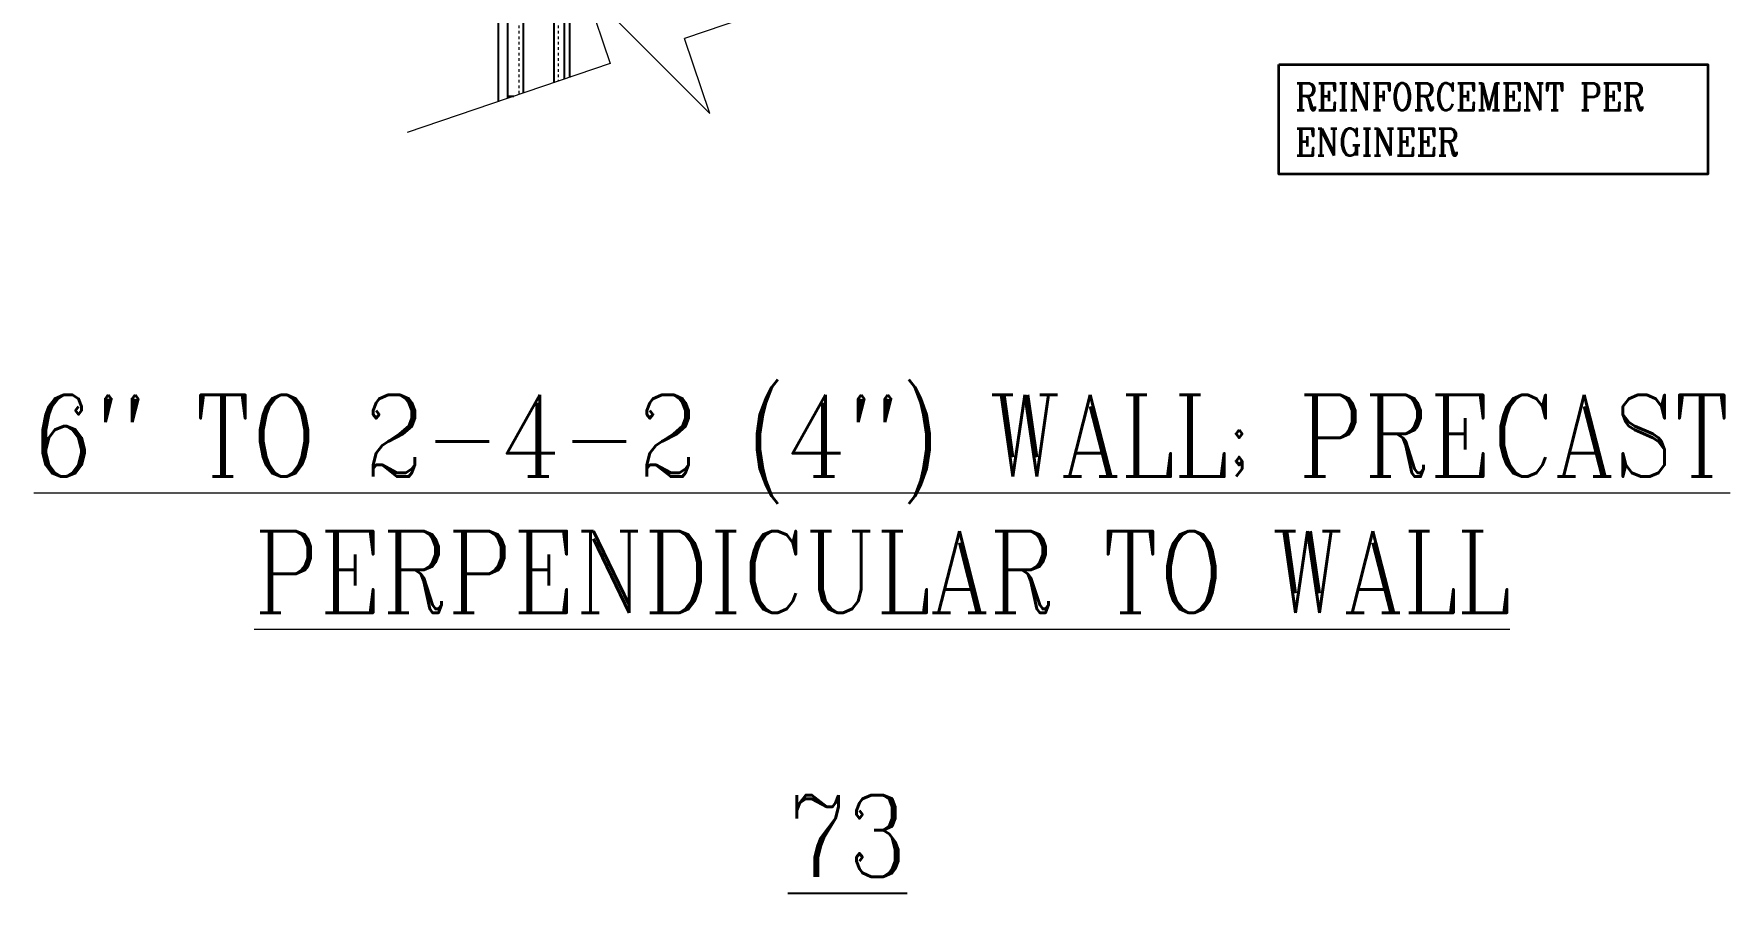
# Model space of a CAD drawing. Header units: inches. Extents: x -91.9 to -17, y 281.8 to 371.9.
# Drawn here: x -83.5 to -21.2, y 281.8 to 313.4 of the extents above; entities that cross this region are included whole.
import ezdxf

# ---------------------------------------------------------------- set-up
doc = ezdxf.new("R2010")
doc.units = ezdxf.units.IN
doc.header["$MEASUREMENT"] = 0
doc.linetypes.add('DASHED2', pattern=[0.375, 0.25, -0.125])
doc.linetypes.add('HIDDEN', pattern=[0.375, 0.25, -0.125])
doc.layers.get('Defpoints').update_dxf_attribs({"color": 252})
for name, color, linetype, lineweight in [('A2 Hatch', 8, 'Continuous', 9), ('A4 medium', 7, 'Continuous', 35), ('DIM', 3, 'Continuous', 13)]:
    doc.layers.add(name, color=color, linetype=linetype, lineweight=lineweight)
doc.styles.add('RomanC', font='romanc.shx', dxfattribs={"width": 0.85, "height": 5})

msp = doc.modelspace()

# ---------------------------------------------------------------- linework, layer by layer
at = {"color": 1}
for p, q in [((-66.08, 323.08), (-66.08, 311.001)), ((-65.505, 323.08), (-65.505, 311.196)), ((-64.38, 323.08), (-64.38, 311.578)), ((-64.005, 322.83), (-64.005, 311.705)), ((-63.805, 323.08), (-63.805, 311.773)), ((-66.43, 322.58), (-66.43, 310.882)), ((-66.08, 311.08), (-65.846, 311.08))]:
    msp.add_line(p, q, dxfattribs=at)
at = {"color": 1, "linetype": 'HIDDEN', "ltscale": 0.02}
for q in [(-65.846, 311.08), (-66.08, 311.001)]:
    msp.add_line((-66.08, 311.08), q, dxfattribs=at)
at = {"layer": 'A2 Hatch', "linetype": 'DASHED2', "ltscale": 0.15}
for p, q in [((-65.665, 323.08), (-65.665, 311.142)), ((-64.22, 323.08), (-64.22, 311.632))]:
    msp.add_line(p, q, dxfattribs=at)
at = {"layer": 'A4 medium', "ltscale": 0.15}
msp.add_lwpolyline([(-37.753, 312.249), (-22.001, 312.249), (-22.001, 308.212), (-37.753, 308.212)], close=True, dxfattribs=at)
at = {"layer": 'DIM'}
for p, q in [((-52.957, 315.452), (-59.584, 313.204)), ((-63.244, 315.04), (-62.308, 312.28)), ((-58.648, 310.444), (-63.244, 315.04)), ((-58.648, 310.444), (-59.584, 313.204)), ((-62.308, 312.28), (-69.773, 309.749))]:
    msp.add_line(p, q, dxfattribs=at)

# ---------------------------------------------------------------- texts
at = {"layer": 'Defpoints', "insert": (-53.597, 285.409), "char_height": 3, "width": 90.08, "attachment_point": 2, "style": 'RomanC'}
msp.add_mtext('{\\L73\\P}\\P            ', dxfattribs=at)
at = {"layer": 'DIM', "color": 3, "insert": (-37.155, 311.564), "char_height": 1, "width": 16.01643, "attachment_point": 1, "style": 'RomanC'}
msp.add_mtext('REINFORCEMENT PER ENGINEER', dxfattribs=at)
at = {"layer": 'DIM', "insert": (-52.33, 300.108), "char_height": 3, "width": 75.85974, "attachment_point": 2, "style": 'RomanC'}
msp.add_mtext('{\\L6" TO 2-4-2 (4") WALL; PRECAST PERPENDICULAR TO WALL}\\P\\P             ', dxfattribs=at)

doc.saveas('drawing.dxf')
